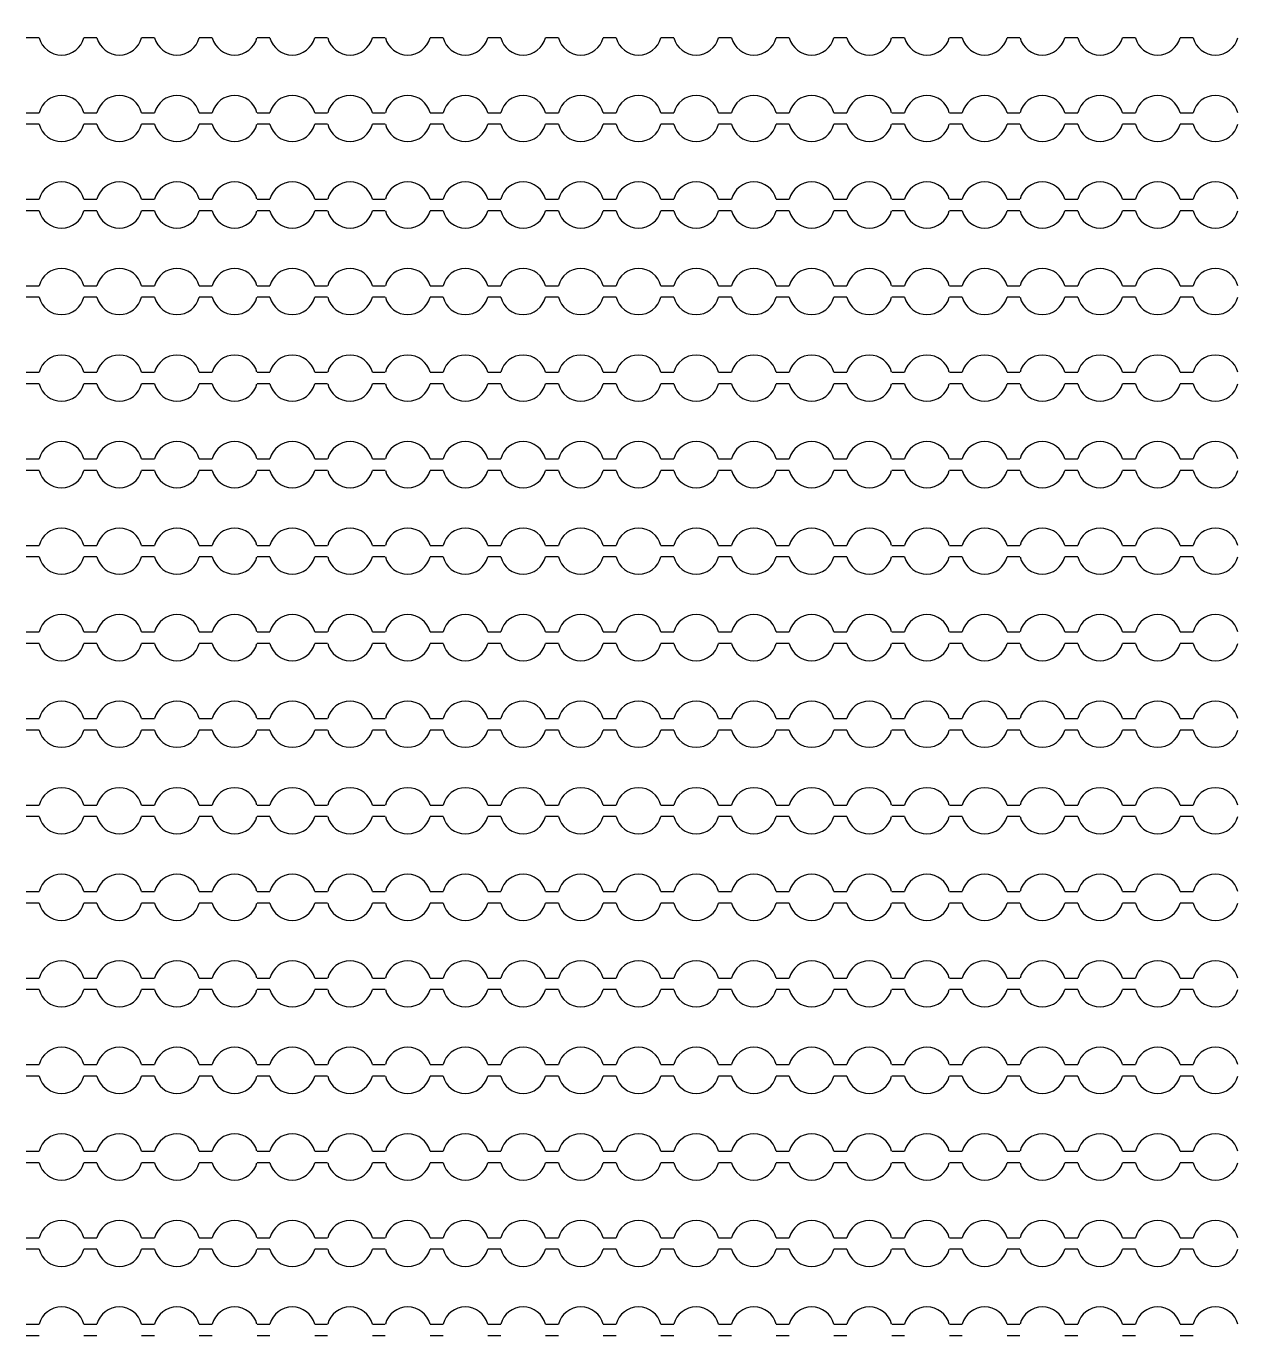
# Model space of a CAD drawing. Extents: x 4056 to 105656, y 4120 to 105720.
# Drawn here: x 32264 to 33314, y 27723 to 28858 of the extents above; entities that cross this region are included whole.
import ezdxf

# ---------------------------------------------------------------- set-up
doc = ezdxf.new("R2010")
doc.units = 13
doc.header["$MEASUREMENT"] = 0
doc.layers.add('Main Layer', color=7, linetype='Continuous', lineweight=0)

msp = doc.modelspace()

# ---------------------------------------------------------------- linework, layer by layer
for p, q in [((32275.1, 28848), (32263.9, 28848)), ((32325.1, 28848), (32313.9, 28848)), ((32375.1, 28848), (32363.9, 28848)), ((32425.1, 28848), (32413.9, 28848)), ((32475.1, 28848), (32463.9, 28848)), ((32525.1, 28848), (32513.9, 28848)), ((32575.1, 28848), (32563.9, 28848)), ((32625.1, 28848), (32613.9, 28848)), ((32675.1, 28848), (32663.9, 28848)), ((32725.1, 28848), (32713.9, 28848)), ((32775.1, 28848), (32763.9, 28848)), ((32825.1, 28848), (32813.9, 28848)), ((32875.1, 28848), (32863.9, 28848)), ((32925.1, 28848), (32913.9, 28848)), ((32975.1, 28848), (32963.9, 28848)), ((33025.1, 28848), (33013.9, 28848)), ((33075.1, 28848), (33063.9, 28848)), ((33125.1, 28848), (33113.9, 28848)), ((33175.1, 28848), (33163.9, 28848)), ((33225.1, 28848), (33213.9, 28848)), ((33275.1, 28848), (33263.9, 28848)), ((32263.9, 28783), (32275.1, 28783)), ((32275.1, 28773), (32263.9, 28773)), ((32313.9, 28783), (32325.1, 28783)), ((32325.1, 28773), (32313.9, 28773)), ((32363.9, 28783), (32375.1, 28783)), ((32375.1, 28773), (32363.9, 28773)), ((32413.9, 28783), (32425.1, 28783)), ((32425.1, 28773), (32413.9, 28773)), ((32463.9, 28783), (32475.1, 28783)), ((32475.1, 28773), (32463.9, 28773)), ((32513.9, 28783), (32525.1, 28783)), ((32525.1, 28773), (32513.9, 28773)), ((32563.9, 28783), (32575.1, 28783)), ((32575.1, 28773), (32563.9, 28773)), ((32613.9, 28783), (32625.1, 28783)), ((32625.1, 28773), (32613.9, 28773)), ((32663.9, 28783), (32675.1, 28783)), ((32675.1, 28773), (32663.9, 28773)), ((32713.9, 28783), (32725.1, 28783)), ((32725.1, 28773), (32713.9, 28773)), ((32763.9, 28783), (32775.1, 28783)), ((32775.1, 28773), (32763.9, 28773)), ((32813.9, 28783), (32825.1, 28783)), ((32825.1, 28773), (32813.9, 28773)), ((32863.9, 28783), (32875.1, 28783)), ((32875.1, 28773), (32863.9, 28773)), ((32913.9, 28783), (32925.1, 28783)), ((32925.1, 28773), (32913.9, 28773)), ((32963.9, 28783), (32975.1, 28783)), ((32975.1, 28773), (32963.9, 28773)), ((33013.9, 28783), (33025.1, 28783)), ((33025.1, 28773), (33013.9, 28773)), ((33063.9, 28783), (33075.1, 28783)), ((33075.1, 28773), (33063.9, 28773)), ((33113.9, 28783), (33125.1, 28783)), ((33125.1, 28773), (33113.9, 28773)), ((33163.9, 28783), (33175.1, 28783)), ((33175.1, 28773), (33163.9, 28773)), ((33213.9, 28783), (33225.1, 28783)), ((33225.1, 28773), (33213.9, 28773)), ((33263.9, 28783), (33275.1, 28783)), ((33275.1, 28773), (33263.9, 28773)), ((32263.9, 28708), (32275.1, 28708)), ((32313.9, 28708), (32325.1, 28708)), ((32363.9, 28708), (32375.1, 28708)), ((32413.9, 28708), (32425.1, 28708)), ((32463.9, 28708), (32475.1, 28708)), ((32513.9, 28708), (32525.1, 28708)), ((32563.9, 28708), (32575.1, 28708)), ((32613.9, 28708), (32625.1, 28708)), ((32663.9, 28708), (32675.1, 28708)), ((32713.9, 28708), (32725.1, 28708)), ((32763.9, 28708), (32775.1, 28708)), ((32813.9, 28708), (32825.1, 28708)), ((32863.9, 28708), (32875.1, 28708)), ((32913.9, 28708), (32925.1, 28708)), ((32963.9, 28708), (32975.1, 28708)), ((33013.9, 28708), (33025.1, 28708)), ((33063.9, 28708), (33075.1, 28708)), ((33113.9, 28708), (33125.1, 28708)), ((33163.9, 28708), (33175.1, 28708)), ((33213.9, 28708), (33225.1, 28708)), ((33263.9, 28708), (33275.1, 28708)), ((32275.1, 28698), (32263.9, 28698)), ((32325.1, 28698), (32313.9, 28698)), ((32375.1, 28698), (32363.9, 28698)), ((32425.1, 28698), (32413.9, 28698)), ((32475.1, 28698), (32463.9, 28698)), ((32525.1, 28698), (32513.9, 28698)), ((32575.1, 28698), (32563.9, 28698)), ((32625.1, 28698), (32613.9, 28698)), ((32675.1, 28698), (32663.9, 28698)), ((32725.1, 28698), (32713.9, 28698)), ((32775.1, 28698), (32763.9, 28698)), ((32825.1, 28698), (32813.9, 28698)), ((32875.1, 28698), (32863.9, 28698)), ((32925.1, 28698), (32913.9, 28698)), ((32975.1, 28698), (32963.9, 28698)), ((33025.1, 28698), (33013.9, 28698)), ((33075.1, 28698), (33063.9, 28698)), ((33125.1, 28698), (33113.9, 28698)), ((33175.1, 28698), (33163.9, 28698)), ((33225.1, 28698), (33213.9, 28698)), ((33275.1, 28698), (33263.9, 28698)), ((32263.9, 28633), (32275.1, 28633)), ((32313.9, 28633), (32325.1, 28633)), ((32363.9, 28633), (32375.1, 28633)), ((32413.9, 28633), (32425.1, 28633)), ((32463.9, 28633), (32475.1, 28633)), ((32513.9, 28633), (32525.1, 28633)), ((32563.9, 28633), (32575.1, 28633)), ((32613.9, 28633), (32625.1, 28633)), ((32663.9, 28633), (32675.1, 28633)), ((32713.9, 28633), (32725.1, 28633)), ((32763.9, 28633), (32775.1, 28633)), ((32813.9, 28633), (32825.1, 28633)), ((32863.9, 28633), (32875.1, 28633)), ((32913.9, 28633), (32925.1, 28633)), ((32963.9, 28633), (32975.1, 28633)), ((33013.9, 28633), (33025.1, 28633)), ((33063.9, 28633), (33075.1, 28633)), ((33113.9, 28633), (33125.1, 28633)), ((33163.9, 28633), (33175.1, 28633)), ((33213.9, 28633), (33225.1, 28633)), ((33263.9, 28633), (33275.1, 28633)), ((32275.1, 28623), (32263.9, 28623)), ((32325.1, 28623), (32313.9, 28623)), ((32375.1, 28623), (32363.9, 28623)), ((32425.1, 28623), (32413.9, 28623)), ((32475.1, 28623), (32463.9, 28623)), ((32525.1, 28623), (32513.9, 28623)), ((32575.1, 28623), (32563.9, 28623)), ((32625.1, 28623), (32613.9, 28623)), ((32675.1, 28623), (32663.9, 28623)), ((32725.1, 28623), (32713.9, 28623)), ((32775.1, 28623), (32763.9, 28623)), ((32825.1, 28623), (32813.9, 28623)), ((32875.1, 28623), (32863.9, 28623)), ((32925.1, 28623), (32913.9, 28623)), ((32975.1, 28623), (32963.9, 28623)), ((33025.1, 28623), (33013.9, 28623)), ((33075.1, 28623), (33063.9, 28623)), ((33125.1, 28623), (33113.9, 28623)), ((33175.1, 28623), (33163.9, 28623)), ((33225.1, 28623), (33213.9, 28623)), ((33275.1, 28623), (33263.9, 28623)), ((32263.9, 28558), (32275.1, 28558)), ((32313.9, 28558), (32325.1, 28558)), ((32363.9, 28558), (32375.1, 28558)), ((32413.9, 28558), (32425.1, 28558)), ((32463.9, 28558), (32475.1, 28558)), ((32513.9, 28558), (32525.1, 28558)), ((32563.9, 28558), (32575.1, 28558)), ((32613.9, 28558), (32625.1, 28558)), ((32663.9, 28558), (32675.1, 28558)), ((32713.9, 28558), (32725.1, 28558)), ((32763.9, 28558), (32775.1, 28558)), ((32813.9, 28558), (32825.1, 28558)), ((32863.9, 28558), (32875.1, 28558)), ((32913.9, 28558), (32925.1, 28558)), ((32963.9, 28558), (32975.1, 28558)), ((33013.9, 28558), (33025.1, 28558)), ((33063.9, 28558), (33075.1, 28558)), ((33113.9, 28558), (33125.1, 28558)), ((33163.9, 28558), (33175.1, 28558)), ((33213.9, 28558), (33225.1, 28558)), ((33263.9, 28558), (33275.1, 28558)), ((32275.1, 28548), (32263.9, 28548)), ((32325.1, 28548), (32313.9, 28548)), ((32375.1, 28548), (32363.9, 28548)), ((32425.1, 28548), (32413.9, 28548)), ((32475.1, 28548), (32463.9, 28548)), ((32525.1, 28548), (32513.9, 28548)), ((32575.1, 28548), (32563.9, 28548)), ((32625.1, 28548), (32613.9, 28548)), ((32675.1, 28548), (32663.9, 28548)), ((32725.1, 28548), (32713.9, 28548)), ((32775.1, 28548), (32763.9, 28548)), ((32825.1, 28548), (32813.9, 28548)), ((32875.1, 28548), (32863.9, 28548)), ((32925.1, 28548), (32913.9, 28548)), ((32975.1, 28548), (32963.9, 28548)), ((33025.1, 28548), (33013.9, 28548)), ((33075.1, 28548), (33063.9, 28548)), ((33125.1, 28548), (33113.9, 28548)), ((33175.1, 28548), (33163.9, 28548)), ((33225.1, 28548), (33213.9, 28548)), ((33275.1, 28548), (33263.9, 28548)), ((32263.9, 28483), (32275.1, 28483)), ((32313.9, 28483), (32325.1, 28483)), ((32363.9, 28483), (32375.1, 28483)), ((32413.9, 28483), (32425.1, 28483)), ((32463.9, 28483), (32475.1, 28483)), ((32513.9, 28483), (32525.1, 28483)), ((32563.9, 28483), (32575.1, 28483)), ((32613.9, 28483), (32625.1, 28483)), ((32663.9, 28483), (32675.1, 28483)), ((32713.9, 28483), (32725.1, 28483)), ((32763.9, 28483), (32775.1, 28483)), ((32813.9, 28483), (32825.1, 28483)), ((32863.9, 28483), (32875.1, 28483)), ((32913.9, 28483), (32925.1, 28483)), ((32963.9, 28483), (32975.1, 28483)), ((33013.9, 28483), (33025.1, 28483)), ((33063.9, 28483), (33075.1, 28483)), ((33113.9, 28483), (33125.1, 28483)), ((33163.9, 28483), (33175.1, 28483)), ((33213.9, 28483), (33225.1, 28483)), ((33263.9, 28483), (33275.1, 28483)), ((32275.1, 28473), (32263.9, 28473)), ((32325.1, 28473), (32313.9, 28473)), ((32375.1, 28473), (32363.9, 28473)), ((32425.1, 28473), (32413.9, 28473)), ((32475.1, 28473), (32463.9, 28473)), ((32525.1, 28473), (32513.9, 28473)), ((32575.1, 28473), (32563.9, 28473)), ((32625.1, 28473), (32613.9, 28473)), ((32675.1, 28473), (32663.9, 28473)), ((32725.1, 28473), (32713.9, 28473)), ((32775.1, 28473), (32763.9, 28473)), ((32825.1, 28473), (32813.9, 28473)), ((32875.1, 28473), (32863.9, 28473)), ((32925.1, 28473), (32913.9, 28473)), ((32975.1, 28473), (32963.9, 28473)), ((33025.1, 28473), (33013.9, 28473)), ((33075.1, 28473), (33063.9, 28473)), ((33125.1, 28473), (33113.9, 28473)), ((33175.1, 28473), (33163.9, 28473)), ((33225.1, 28473), (33213.9, 28473)), ((33275.1, 28473), (33263.9, 28473)), ((32263.9, 28408), (32275.1, 28408)), ((32275.1, 28398), (32263.9, 28398)), ((32313.9, 28408), (32325.1, 28408)), ((32325.1, 28398), (32313.9, 28398)), ((32363.9, 28408), (32375.1, 28408)), ((32375.1, 28398), (32363.9, 28398)), ((32413.9, 28408), (32425.1, 28408)), ((32425.1, 28398), (32413.9, 28398)), ((32463.9, 28408), (32475.1, 28408)), ((32475.1, 28398), (32463.9, 28398)), ((32513.9, 28408), (32525.1, 28408)), ((32525.1, 28398), (32513.9, 28398)), ((32563.9, 28408), (32575.1, 28408)), ((32575.1, 28398), (32563.9, 28398)), ((32613.9, 28408), (32625.1, 28408)), ((32625.1, 28398), (32613.9, 28398)), ((32663.9, 28408), (32675.1, 28408)), ((32675.1, 28398), (32663.9, 28398)), ((32713.9, 28408), (32725.1, 28408)), ((32725.1, 28398), (32713.9, 28398)), ((32763.9, 28408), (32775.1, 28408)), ((32775.1, 28398), (32763.9, 28398)), ((32813.9, 28408), (32825.1, 28408)), ((32825.1, 28398), (32813.9, 28398)), ((32863.9, 28408), (32875.1, 28408)), ((32875.1, 28398), (32863.9, 28398)), ((32913.9, 28408), (32925.1, 28408)), ((32925.1, 28398), (32913.9, 28398)), ((32963.9, 28408), (32975.1, 28408)), ((32975.1, 28398), (32963.9, 28398)), ((33013.9, 28408), (33025.1, 28408)), ((33025.1, 28398), (33013.9, 28398)), ((33063.9, 28408), (33075.1, 28408)), ((33075.1, 28398), (33063.9, 28398)), ((33113.9, 28408), (33125.1, 28408)), ((33125.1, 28398), (33113.9, 28398)), ((33163.9, 28408), (33175.1, 28408)), ((33175.1, 28398), (33163.9, 28398)), ((33213.9, 28408), (33225.1, 28408)), ((33225.1, 28398), (33213.9, 28398)), ((33263.9, 28408), (33275.1, 28408)), ((33275.1, 28398), (33263.9, 28398)), ((32263.9, 28333), (32275.1, 28333)), ((32313.9, 28333), (32325.1, 28333)), ((32363.9, 28333), (32375.1, 28333)), ((32413.9, 28333), (32425.1, 28333)), ((32463.9, 28333), (32475.1, 28333)), ((32513.9, 28333), (32525.1, 28333)), ((32563.9, 28333), (32575.1, 28333)), ((32613.9, 28333), (32625.1, 28333)), ((32663.9, 28333), (32675.1, 28333)), ((32713.9, 28333), (32725.1, 28333)), ((32763.9, 28333), (32775.1, 28333)), ((32813.9, 28333), (32825.1, 28333)), ((32863.9, 28333), (32875.1, 28333)), ((32913.9, 28333), (32925.1, 28333)), ((32963.9, 28333), (32975.1, 28333)), ((33013.9, 28333), (33025.1, 28333)), ((33063.9, 28333), (33075.1, 28333)), ((33113.9, 28333), (33125.1, 28333)), ((33163.9, 28333), (33175.1, 28333)), ((33213.9, 28333), (33225.1, 28333)), ((33263.9, 28333), (33275.1, 28333)), ((32275.1, 28323), (32263.9, 28323)), ((32325.1, 28323), (32313.9, 28323)), ((32375.1, 28323), (32363.9, 28323)), ((32425.1, 28323), (32413.9, 28323)), ((32475.1, 28323), (32463.9, 28323)), ((32525.1, 28323), (32513.9, 28323)), ((32575.1, 28323), (32563.9, 28323)), ((32625.1, 28323), (32613.9, 28323)), ((32675.1, 28323), (32663.9, 28323)), ((32725.1, 28323), (32713.9, 28323)), ((32775.1, 28323), (32763.9, 28323)), ((32825.1, 28323), (32813.9, 28323)), ((32875.1, 28323), (32863.9, 28323)), ((32925.1, 28323), (32913.9, 28323)), ((32975.1, 28323), (32963.9, 28323)), ((33025.1, 28323), (33013.9, 28323)), ((33075.1, 28323), (33063.9, 28323)), ((33125.1, 28323), (33113.9, 28323)), ((33175.1, 28323), (33163.9, 28323)), ((33225.1, 28323), (33213.9, 28323)), ((33275.1, 28323), (33263.9, 28323)), ((32263.9, 28258), (32275.1, 28258)), ((32313.9, 28258), (32325.1, 28258)), ((32363.9, 28258), (32375.1, 28258)), ((32413.9, 28258), (32425.1, 28258)), ((32463.9, 28258), (32475.1, 28258)), ((32513.9, 28258), (32525.1, 28258)), ((32563.9, 28258), (32575.1, 28258)), ((32613.9, 28258), (32625.1, 28258)), ((32663.9, 28258), (32675.1, 28258)), ((32713.9, 28258), (32725.1, 28258)), ((32763.9, 28258), (32775.1, 28258)), ((32813.9, 28258), (32825.1, 28258)), ((32863.9, 28258), (32875.1, 28258)), ((32913.9, 28258), (32925.1, 28258)), ((32963.9, 28258), (32975.1, 28258)), ((33013.9, 28258), (33025.1, 28258)), ((33063.9, 28258), (33075.1, 28258)), ((33113.9, 28258), (33125.1, 28258)), ((33163.9, 28258), (33175.1, 28258)), ((33213.9, 28258), (33225.1, 28258)), ((33263.9, 28258), (33275.1, 28258)), ((32275.1, 28248), (32263.9, 28248)), ((32325.1, 28248), (32313.9, 28248)), ((32375.1, 28248), (32363.9, 28248)), ((32425.1, 28248), (32413.9, 28248)), ((32475.1, 28248), (32463.9, 28248)), ((32525.1, 28248), (32513.9, 28248)), ((32575.1, 28248), (32563.9, 28248)), ((32625.1, 28248), (32613.9, 28248)), ((32675.1, 28248), (32663.9, 28248)), ((32725.1, 28248), (32713.9, 28248)), ((32775.1, 28248), (32763.9, 28248)), ((32825.1, 28248), (32813.9, 28248)), ((32875.1, 28248), (32863.9, 28248)), ((32925.1, 28248), (32913.9, 28248)), ((32975.1, 28248), (32963.9, 28248)), ((33025.1, 28248), (33013.9, 28248)), ((33075.1, 28248), (33063.9, 28248)), ((33125.1, 28248), (33113.9, 28248)), ((33175.1, 28248), (33163.9, 28248)), ((33225.1, 28248), (33213.9, 28248)), ((33275.1, 28248), (33263.9, 28248)), ((32263.9, 28183), (32275.1, 28183)), ((32313.9, 28183), (32325.1, 28183)), ((32363.9, 28183), (32375.1, 28183)), ((32413.9, 28183), (32425.1, 28183)), ((32463.9, 28183), (32475.1, 28183)), ((32513.9, 28183), (32525.1, 28183)), ((32563.9, 28183), (32575.1, 28183)), ((32613.9, 28183), (32625.1, 28183)), ((32663.9, 28183), (32675.1, 28183)), ((32713.9, 28183), (32725.1, 28183)), ((32763.9, 28183), (32775.1, 28183)), ((32813.9, 28183), (32825.1, 28183)), ((32863.9, 28183), (32875.1, 28183)), ((32913.9, 28183), (32925.1, 28183)), ((32963.9, 28183), (32975.1, 28183)), ((33013.9, 28183), (33025.1, 28183)), ((33063.9, 28183), (33075.1, 28183)), ((33113.9, 28183), (33125.1, 28183)), ((33163.9, 28183), (33175.1, 28183)), ((33213.9, 28183), (33225.1, 28183)), ((33263.9, 28183), (33275.1, 28183)), ((32275.1, 28173), (32263.9, 28173)), ((32325.1, 28173), (32313.9, 28173)), ((32375.1, 28173), (32363.9, 28173)), ((32425.1, 28173), (32413.9, 28173)), ((32475.1, 28173), (32463.9, 28173)), ((32525.1, 28173), (32513.9, 28173)), ((32575.1, 28173), (32563.9, 28173)), ((32625.1, 28173), (32613.9, 28173)), ((32675.1, 28173), (32663.9, 28173)), ((32725.1, 28173), (32713.9, 28173)), ((32775.1, 28173), (32763.9, 28173)), ((32825.1, 28173), (32813.9, 28173)), ((32875.1, 28173), (32863.9, 28173)), ((32925.1, 28173), (32913.9, 28173)), ((32975.1, 28173), (32963.9, 28173)), ((33025.1, 28173), (33013.9, 28173)), ((33075.1, 28173), (33063.9, 28173)), ((33125.1, 28173), (33113.9, 28173)), ((33175.1, 28173), (33163.9, 28173)), ((33225.1, 28173), (33213.9, 28173)), ((33275.1, 28173), (33263.9, 28173)), ((32263.9, 28108), (32275.1, 28108)), ((32313.9, 28108), (32325.1, 28108)), ((32363.9, 28108), (32375.1, 28108)), ((32413.9, 28108), (32425.1, 28108)), ((32463.9, 28108), (32475.1, 28108)), ((32513.9, 28108), (32525.1, 28108)), ((32563.9, 28108), (32575.1, 28108)), ((32613.9, 28108), (32625.1, 28108)), ((32663.9, 28108), (32675.1, 28108)), ((32713.9, 28108), (32725.1, 28108)), ((32763.9, 28108), (32775.1, 28108)), ((32813.9, 28108), (32825.1, 28108)), ((32863.9, 28108), (32875.1, 28108)), ((32913.9, 28108), (32925.1, 28108)), ((32963.9, 28108), (32975.1, 28108)), ((33013.9, 28108), (33025.1, 28108)), ((33063.9, 28108), (33075.1, 28108)), ((33113.9, 28108), (33125.1, 28108)), ((33163.9, 28108), (33175.1, 28108)), ((33213.9, 28108), (33225.1, 28108)), ((33263.9, 28108), (33275.1, 28108)), ((32275.1, 28098), (32263.9, 28098)), ((32325.1, 28098), (32313.9, 28098)), ((32375.1, 28098), (32363.9, 28098)), ((32425.1, 28098), (32413.9, 28098)), ((32475.1, 28098), (32463.9, 28098)), ((32525.1, 28098), (32513.9, 28098)), ((32575.1, 28098), (32563.9, 28098)), ((32625.1, 28098), (32613.9, 28098)), ((32675.1, 28098), (32663.9, 28098)), ((32725.1, 28098), (32713.9, 28098)), ((32775.1, 28098), (32763.9, 28098)), ((32825.1, 28098), (32813.9, 28098)), ((32875.1, 28098), (32863.9, 28098)), ((32925.1, 28098), (32913.9, 28098)), ((32975.1, 28098), (32963.9, 28098)), ((33025.1, 28098), (33013.9, 28098)), ((33075.1, 28098), (33063.9, 28098)), ((33125.1, 28098), (33113.9, 28098)), ((33175.1, 28098), (33163.9, 28098)), ((33225.1, 28098), (33213.9, 28098)), ((33275.1, 28098), (33263.9, 28098)), ((32263.9, 28033), (32275.1, 28033)), ((32313.9, 28033), (32325.1, 28033)), ((32363.9, 28033), (32375.1, 28033)), ((32413.9, 28033), (32425.1, 28033)), ((32463.9, 28033), (32475.1, 28033)), ((32513.9, 28033), (32525.1, 28033)), ((32563.9, 28033), (32575.1, 28033)), ((32613.9, 28033), (32625.1, 28033)), ((32663.9, 28033), (32675.1, 28033)), ((32713.9, 28033), (32725.1, 28033)), ((32763.9, 28033), (32775.1, 28033)), ((32813.9, 28033), (32825.1, 28033)), ((32863.9, 28033), (32875.1, 28033)), ((32913.9, 28033), (32925.1, 28033)), ((32963.9, 28033), (32975.1, 28033)), ((33013.9, 28033), (33025.1, 28033)), ((33063.9, 28033), (33075.1, 28033)), ((33113.9, 28033), (33125.1, 28033)), ((33163.9, 28033), (33175.1, 28033)), ((33213.9, 28033), (33225.1, 28033)), ((33263.9, 28033), (33275.1, 28033)), ((32275.1, 28023), (32263.9, 28023)), ((32325.1, 28023), (32313.9, 28023)), ((32375.1, 28023), (32363.9, 28023)), ((32425.1, 28023), (32413.9, 28023)), ((32475.1, 28023), (32463.9, 28023)), ((32525.1, 28023), (32513.9, 28023)), ((32575.1, 28023), (32563.9, 28023)), ((32625.1, 28023), (32613.9, 28023)), ((32675.1, 28023), (32663.9, 28023)), ((32725.1, 28023), (32713.9, 28023)), ((32775.1, 28023), (32763.9, 28023)), ((32825.1, 28023), (32813.9, 28023)), ((32875.1, 28023), (32863.9, 28023)), ((32925.1, 28023), (32913.9, 28023)), ((32975.1, 28023), (32963.9, 28023)), ((33025.1, 28023), (33013.9, 28023)), ((33075.1, 28023), (33063.9, 28023)), ((33125.1, 28023), (33113.9, 28023)), ((33175.1, 28023), (33163.9, 28023)), ((33225.1, 28023), (33213.9, 28023)), ((33275.1, 28023), (33263.9, 28023)), ((32263.9, 27958), (32275.1, 27958)), ((32313.9, 27958), (32325.1, 27958)), ((32363.9, 27958), (32375.1, 27958)), ((32413.9, 27958), (32425.1, 27958)), ((32463.9, 27958), (32475.1, 27958)), ((32513.9, 27958), (32525.1, 27958)), ((32563.9, 27958), (32575.1, 27958)), ((32613.9, 27958), (32625.1, 27958)), ((32663.9, 27958), (32675.1, 27958)), ((32713.9, 27958), (32725.1, 27958)), ((32763.9, 27958), (32775.1, 27958)), ((32813.9, 27958), (32825.1, 27958)), ((32863.9, 27958), (32875.1, 27958)), ((32913.9, 27958), (32925.1, 27958)), ((32963.9, 27958), (32975.1, 27958)), ((33013.9, 27958), (33025.1, 27958)), ((33063.9, 27958), (33075.1, 27958)), ((33113.9, 27958), (33125.1, 27958)), ((33163.9, 27958), (33175.1, 27958)), ((33213.9, 27958), (33225.1, 27958)), ((33263.9, 27958), (33275.1, 27958)), ((32275.1, 27948), (32263.9, 27948)), ((32325.1, 27948), (32313.9, 27948)), ((32375.1, 27948), (32363.9, 27948)), ((32425.1, 27948), (32413.9, 27948)), ((32475.1, 27948), (32463.9, 27948)), ((32525.1, 27948), (32513.9, 27948)), ((32575.1, 27948), (32563.9, 27948)), ((32625.1, 27948), (32613.9, 27948)), ((32675.1, 27948), (32663.9, 27948)), ((32725.1, 27948), (32713.9, 27948)), ((32775.1, 27948), (32763.9, 27948)), ((32825.1, 27948), (32813.9, 27948)), ((32875.1, 27948), (32863.9, 27948)), ((32925.1, 27948), (32913.9, 27948)), ((32975.1, 27948), (32963.9, 27948)), ((33025.1, 27948), (33013.9, 27948)), ((33075.1, 27948), (33063.9, 27948)), ((33125.1, 27948), (33113.9, 27948)), ((33175.1, 27948), (33163.9, 27948)), ((33225.1, 27948), (33213.9, 27948)), ((33275.1, 27948), (33263.9, 27948)), ((32263.9, 27883), (32275.1, 27883)), ((32313.9, 27883), (32325.1, 27883)), ((32363.9, 27883), (32375.1, 27883)), ((32413.9, 27883), (32425.1, 27883)), ((32463.9, 27883), (32475.1, 27883)), ((32513.9, 27883), (32525.1, 27883)), ((32563.9, 27883), (32575.1, 27883)), ((32613.9, 27883), (32625.1, 27883)), ((32663.9, 27883), (32675.1, 27883)), ((32713.9, 27883), (32725.1, 27883)), ((32763.9, 27883), (32775.1, 27883)), ((32813.9, 27883), (32825.1, 27883)), ((32863.9, 27883), (32875.1, 27883)), ((32913.9, 27883), (32925.1, 27883)), ((32963.9, 27883), (32975.1, 27883)), ((33013.9, 27883), (33025.1, 27883)), ((33063.9, 27883), (33075.1, 27883)), ((33113.9, 27883), (33125.1, 27883)), ((33163.9, 27883), (33175.1, 27883)), ((33213.9, 27883), (33225.1, 27883)), ((33263.9, 27883), (33275.1, 27883)), ((32275.1, 27873), (32263.9, 27873)), ((32325.1, 27873), (32313.9, 27873)), ((32375.1, 27873), (32363.9, 27873)), ((32425.1, 27873), (32413.9, 27873)), ((32475.1, 27873), (32463.9, 27873)), ((32525.1, 27873), (32513.9, 27873)), ((32575.1, 27873), (32563.9, 27873)), ((32625.1, 27873), (32613.9, 27873)), ((32675.1, 27873), (32663.9, 27873)), ((32725.1, 27873), (32713.9, 27873)), ((32775.1, 27873), (32763.9, 27873)), ((32825.1, 27873), (32813.9, 27873)), ((32875.1, 27873), (32863.9, 27873)), ((32925.1, 27873), (32913.9, 27873)), ((32975.1, 27873), (32963.9, 27873)), ((33025.1, 27873), (33013.9, 27873)), ((33075.1, 27873), (33063.9, 27873)), ((33125.1, 27873), (33113.9, 27873)), ((33175.1, 27873), (33163.9, 27873)), ((33225.1, 27873), (33213.9, 27873)), ((33275.1, 27873), (33263.9, 27873)), ((32263.9, 27808), (32275.1, 27808)), ((32313.9, 27808), (32325.1, 27808)), ((32363.9, 27808), (32375.1, 27808)), ((32413.9, 27808), (32425.1, 27808)), ((32463.9, 27808), (32475.1, 27808)), ((32513.9, 27808), (32525.1, 27808)), ((32563.9, 27808), (32575.1, 27808)), ((32613.9, 27808), (32625.1, 27808)), ((32663.9, 27808), (32675.1, 27808)), ((32713.9, 27808), (32725.1, 27808)), ((32763.9, 27808), (32775.1, 27808)), ((32813.9, 27808), (32825.1, 27808)), ((32863.9, 27808), (32875.1, 27808)), ((32913.9, 27808), (32925.1, 27808)), ((32963.9, 27808), (32975.1, 27808)), ((33013.9, 27808), (33025.1, 27808)), ((33063.9, 27808), (33075.1, 27808)), ((33113.9, 27808), (33125.1, 27808)), ((33163.9, 27808), (33175.1, 27808)), ((33213.9, 27808), (33225.1, 27808)), ((33263.9, 27808), (33275.1, 27808)), ((32275.1, 27798), (32263.9, 27798)), ((32325.1, 27798), (32313.9, 27798)), ((32375.1, 27798), (32363.9, 27798)), ((32425.1, 27798), (32413.9, 27798)), ((32475.1, 27798), (32463.9, 27798)), ((32525.1, 27798), (32513.9, 27798)), ((32575.1, 27798), (32563.9, 27798)), ((32625.1, 27798), (32613.9, 27798)), ((32675.1, 27798), (32663.9, 27798)), ((32725.1, 27798), (32713.9, 27798)), ((32775.1, 27798), (32763.9, 27798)), ((32825.1, 27798), (32813.9, 27798)), ((32875.1, 27798), (32863.9, 27798)), ((32925.1, 27798), (32913.9, 27798)), ((32975.1, 27798), (32963.9, 27798)), ((33025.1, 27798), (33013.9, 27798)), ((33075.1, 27798), (33063.9, 27798)), ((33125.1, 27798), (33113.9, 27798)), ((33175.1, 27798), (33163.9, 27798)), ((33225.1, 27798), (33213.9, 27798)), ((33275.1, 27798), (33263.9, 27798)), ((32263.9, 27733), (32275.1, 27733)), ((32313.9, 27733), (32325.1, 27733)), ((32363.9, 27733), (32375.1, 27733)), ((32413.9, 27733), (32425.1, 27733)), ((32463.9, 27733), (32475.1, 27733)), ((32513.9, 27733), (32525.1, 27733)), ((32563.9, 27733), (32575.1, 27733)), ((32613.9, 27733), (32625.1, 27733)), ((32663.9, 27733), (32675.1, 27733)), ((32713.9, 27733), (32725.1, 27733)), ((32763.9, 27733), (32775.1, 27733)), ((32813.9, 27733), (32825.1, 27733)), ((32863.9, 27733), (32875.1, 27733)), ((32913.9, 27733), (32925.1, 27733)), ((32963.9, 27733), (32975.1, 27733)), ((33013.9, 27733), (33025.1, 27733)), ((33063.9, 27733), (33075.1, 27733)), ((33113.9, 27733), (33125.1, 27733)), ((33163.9, 27733), (33175.1, 27733)), ((33213.9, 27733), (33225.1, 27733)), ((33263.9, 27733), (33275.1, 27733)), ((32275.1, 27723), (32263.9, 27723)), ((32325.1, 27723), (32313.9, 27723)), ((32375.1, 27723), (32363.9, 27723)), ((32425.1, 27723), (32413.9, 27723)), ((32475.1, 27723), (32463.9, 27723)), ((32525.1, 27723), (32513.9, 27723)), ((32575.1, 27723), (32563.9, 27723)), ((32625.1, 27723), (32613.9, 27723)), ((32675.1, 27723), (32663.9, 27723)), ((32725.1, 27723), (32713.9, 27723)), ((32775.1, 27723), (32763.9, 27723)), ((32825.1, 27723), (32813.9, 27723)), ((32875.1, 27723), (32863.9, 27723)), ((32925.1, 27723), (32913.9, 27723)), ((32975.1, 27723), (32963.9, 27723)), ((33025.1, 27723), (33013.9, 27723)), ((33075.1, 27723), (33063.9, 27723)), ((33125.1, 27723), (33113.9, 27723)), ((33175.1, 27723), (33163.9, 27723)), ((33225.1, 27723), (33213.9, 27723)), ((33275.1, 27723), (33263.9, 27723))]:
    msp.add_line(p, q)
for centre, start, end in [((32294.5, 28853), 194.4775, 345.5225), ((32344.5, 28853), 194.4775, 345.5225), ((32394.5, 28853), 194.4775, 345.5225), ((32444.5, 28853), 194.4775, 345.5225), ((32494.5, 28853), 194.4775, 345.5225), ((32544.5, 28853), 194.4775, 345.5225), ((32594.5, 28853), 194.4775, 345.5225), ((32644.5, 28853), 194.4775, 345.5225), ((32694.5, 28853), 194.4775, 345.5225), ((32744.5, 28853), 194.4775, 345.5225), ((32794.5, 28853), 194.4775, 345.5225), ((32844.5, 28853), 194.4775, 345.5225), ((32894.5, 28853), 194.4775, 345.5225), ((32944.5, 28853), 194.4775, 345.5225), ((32994.5, 28853), 194.4775, 345.5225), ((33044.5, 28853), 194.4775, 345.5225), ((33094.5, 28853), 194.4775, 345.5225), ((33144.5, 28853), 194.4775, 345.5225), ((33194.5, 28853), 194.4775, 345.5225), ((33244.5, 28853), 194.4775, 345.5225), ((33294.5, 28853), 194.4775, 345.5225), ((32294.5, 28778), 14.4775, 165.5225), ((32344.5, 28778), 14.4775, 165.5225), ((32394.5, 28778), 14.4775, 165.5225), ((32444.5, 28778), 14.4775, 165.5225), ((32494.5, 28778), 14.4775, 165.5225), ((32544.5, 28778), 14.4775, 165.5225), ((32594.5, 28778), 14.4775, 165.5225), ((32644.5, 28778), 14.4775, 165.5225), ((32694.5, 28778), 14.4775, 165.5225), ((32744.5, 28778), 14.4775, 165.5225), ((32794.5, 28778), 14.4775, 165.5225), ((32844.5, 28778), 14.4775, 165.5225), ((32894.5, 28778), 14.4775, 165.5225), ((32944.5, 28778), 14.4775, 165.5225), ((32994.5, 28778), 14.4775, 165.5225), ((33044.5, 28778), 14.4775, 165.5225), ((33094.5, 28778), 14.4775, 165.5225), ((33144.5, 28778), 14.4775, 165.5225), ((33194.5, 28778), 14.4775, 165.5225), ((33244.5, 28778), 14.4775, 165.5225), ((33294.5, 28778), 14.4775, 165.5225), ((32294.5, 28778), 194.4775, 345.5225), ((32344.5, 28778), 194.4775, 345.5225), ((32394.5, 28778), 194.4775, 345.5225), ((32444.5, 28778), 194.4775, 345.5225), ((32494.5, 28778), 194.4775, 345.5225), ((32544.5, 28778), 194.4775, 345.5225), ((32594.5, 28778), 194.4775, 345.5225), ((32644.5, 28778), 194.4775, 345.5225), ((32694.5, 28778), 194.4775, 345.5225), ((32744.5, 28778), 194.4775, 345.5225), ((32794.5, 28778), 194.4775, 345.5225), ((32844.5, 28778), 194.4775, 345.5225), ((32894.5, 28778), 194.4775, 345.5225), ((32944.5, 28778), 194.4775, 345.5225), ((32994.5, 28778), 194.4775, 345.5225), ((33044.5, 28778), 194.4775, 345.5225), ((33094.5, 28778), 194.4775, 345.5225), ((33144.5, 28778), 194.4775, 345.5225), ((33194.5, 28778), 194.4775, 345.5225), ((33244.5, 28778), 194.4775, 345.5225), ((33294.5, 28778), 194.4775, 345.5225), ((32294.5, 28703), 14.4775, 165.5225), ((32344.5, 28703), 14.4775, 165.5225), ((32394.5, 28703), 14.4775, 165.5225), ((32444.5, 28703), 14.4775, 165.5225), ((32494.5, 28703), 14.4775, 165.5225), ((32544.5, 28703), 14.4775, 165.5225), ((32594.5, 28703), 14.4775, 165.5225), ((32644.5, 28703), 14.4775, 165.5225), ((32694.5, 28703), 14.4775, 165.5225), ((32744.5, 28703), 14.4775, 165.5225), ((32794.5, 28703), 14.4775, 165.5225), ((32844.5, 28703), 14.4775, 165.5225), ((32894.5, 28703), 14.4775, 165.5225), ((32944.5, 28703), 14.4775, 165.5225), ((32994.5, 28703), 14.4775, 165.5225), ((33044.5, 28703), 14.4775, 165.5225), ((33094.5, 28703), 14.4775, 165.5225), ((33144.5, 28703), 14.4775, 165.5225), ((33194.5, 28703), 14.4775, 165.5225), ((33244.5, 28703), 14.4775, 165.5225), ((33294.5, 28703), 14.4775, 165.5225), ((32294.5, 28703), 194.4775, 345.5225), ((32344.5, 28703), 194.4775, 345.5225), ((32394.5, 28703), 194.4775, 345.5225), ((32444.5, 28703), 194.4775, 345.5225), ((32494.5, 28703), 194.4775, 345.5225), ((32544.5, 28703), 194.4775, 345.5225), ((32594.5, 28703), 194.4775, 345.5225), ((32644.5, 28703), 194.4775, 345.5225), ((32694.5, 28703), 194.4775, 345.5225), ((32744.5, 28703), 194.4775, 345.5225), ((32794.5, 28703), 194.4775, 345.5225), ((32844.5, 28703), 194.4775, 345.5225), ((32894.5, 28703), 194.4775, 345.5225), ((32944.5, 28703), 194.4775, 345.5225), ((32994.5, 28703), 194.4775, 345.5225), ((33044.5, 28703), 194.4775, 345.5225), ((33094.5, 28703), 194.4775, 345.5225), ((33144.5, 28703), 194.4775, 345.5225), ((33194.5, 28703), 194.4775, 345.5225), ((33244.5, 28703), 194.4775, 345.5225), ((33294.5, 28703), 194.4775, 345.5225), ((32294.5, 28628), 14.4775, 165.5225), ((32344.5, 28628), 14.4775, 165.5225), ((32394.5, 28628), 14.4775, 165.5225), ((32444.5, 28628), 14.4775, 165.5225), ((32494.5, 28628), 14.4775, 165.5225), ((32544.5, 28628), 14.4775, 165.5225), ((32594.5, 28628), 14.4775, 165.5225), ((32644.5, 28628), 14.4775, 165.5225), ((32694.5, 28628), 14.4775, 165.5225), ((32744.5, 28628), 14.4775, 165.5225), ((32794.5, 28628), 14.4775, 165.5225), ((32844.5, 28628), 14.4775, 165.5225), ((32894.5, 28628), 14.4775, 165.5225), ((32944.5, 28628), 14.4775, 165.5225), ((32994.5, 28628), 14.4775, 165.5225), ((33044.5, 28628), 14.4775, 165.5225), ((33094.5, 28628), 14.4775, 165.5225), ((33144.5, 28628), 14.4775, 165.5225), ((33194.5, 28628), 14.4775, 165.5225), ((33244.5, 28628), 14.4775, 165.5225), ((33294.5, 28628), 14.4775, 165.5225), ((32294.5, 28628), 194.4775, 345.5225), ((32344.5, 28628), 194.4775, 345.5225), ((32394.5, 28628), 194.4775, 345.5225), ((32444.5, 28628), 194.4775, 345.5225), ((32494.5, 28628), 194.4775, 345.5225), ((32544.5, 28628), 194.4775, 345.5225), ((32594.5, 28628), 194.4775, 345.5225), ((32644.5, 28628), 194.4775, 345.5225), ((32694.5, 28628), 194.4775, 345.5225), ((32744.5, 28628), 194.4775, 345.5225), ((32794.5, 28628), 194.4775, 345.5225), ((32844.5, 28628), 194.4775, 345.5225), ((32894.5, 28628), 194.4775, 345.5225), ((32944.5, 28628), 194.4775, 345.5225), ((32994.5, 28628), 194.4775, 345.5225), ((33044.5, 28628), 194.4775, 345.5225), ((33094.5, 28628), 194.4775, 345.5225), ((33144.5, 28628), 194.4775, 345.5225), ((33194.5, 28628), 194.4775, 345.5225), ((33244.5, 28628), 194.4775, 345.5225), ((33294.5, 28628), 194.4775, 345.5225), ((32294.5, 28553), 14.4775, 165.5225), ((32344.5, 28553), 14.4775, 165.5225), ((32394.5, 28553), 14.4775, 165.5225), ((32444.5, 28553), 14.4775, 165.5225), ((32494.5, 28553), 14.4775, 165.5225), ((32544.5, 28553), 14.4775, 165.5225), ((32594.5, 28553), 14.4775, 165.5225), ((32644.5, 28553), 14.4775, 165.5225), ((32694.5, 28553), 14.4775, 165.5225), ((32744.5, 28553), 14.4775, 165.5225), ((32794.5, 28553), 14.4775, 165.5225), ((32844.5, 28553), 14.4775, 165.5225), ((32894.5, 28553), 14.4775, 165.5225), ((32944.5, 28553), 14.4775, 165.5225), ((32994.5, 28553), 14.4775, 165.5225), ((33044.5, 28553), 14.4775, 165.5225), ((33094.5, 28553), 14.4775, 165.5225), ((33144.5, 28553), 14.4775, 165.5225), ((33194.5, 28553), 14.4775, 165.5225), ((33244.5, 28553), 14.4775, 165.5225), ((33294.5, 28553), 14.4775, 165.5225), ((32294.5, 28553), 194.4775, 345.5225), ((32344.5, 28553), 194.4775, 345.5225), ((32394.5, 28553), 194.4775, 345.5225), ((32444.5, 28553), 194.4775, 345.5225), ((32494.5, 28553), 194.4775, 345.5225), ((32544.5, 28553), 194.4775, 345.5225), ((32594.5, 28553), 194.4775, 345.5225), ((32644.5, 28553), 194.4775, 345.5225), ((32694.5, 28553), 194.4775, 345.5225), ((32744.5, 28553), 194.4775, 345.5225), ((32794.5, 28553), 194.4775, 345.5225), ((32844.5, 28553), 194.4775, 345.5225), ((32894.5, 28553), 194.4775, 345.5225), ((32944.5, 28553), 194.4775, 345.5225), ((32994.5, 28553), 194.4775, 345.5225), ((33044.5, 28553), 194.4775, 345.5225), ((33094.5, 28553), 194.4775, 345.5225), ((33144.5, 28553), 194.4775, 345.5225), ((33194.5, 28553), 194.4775, 345.5225), ((33244.5, 28553), 194.4775, 345.5225), ((33294.5, 28553), 194.4775, 345.5225), ((32294.5, 28478), 14.4775, 165.5225), ((32344.5, 28478), 14.4775, 165.5225), ((32394.5, 28478), 14.4775, 165.5225), ((32444.5, 28478), 14.4775, 165.5225), ((32494.5, 28478), 14.4775, 165.5225), ((32544.5, 28478), 14.4775, 165.5225), ((32594.5, 28478), 14.4775, 165.5225), ((32644.5, 28478), 14.4775, 165.5225), ((32694.5, 28478), 14.4775, 165.5225), ((32744.5, 28478), 14.4775, 165.5225), ((32794.5, 28478), 14.4775, 165.5225), ((32844.5, 28478), 14.4775, 165.5225), ((32894.5, 28478), 14.4775, 165.5225), ((32944.5, 28478), 14.4775, 165.5225), ((32994.5, 28478), 14.4775, 165.5225), ((33044.5, 28478), 14.4775, 165.5225), ((33094.5, 28478), 14.4775, 165.5225), ((33144.5, 28478), 14.4775, 165.5225), ((33194.5, 28478), 14.4775, 165.5225), ((33244.5, 28478), 14.4775, 165.5225), ((33294.5, 28478), 14.4775, 165.5225), ((32294.5, 28478), 194.4775, 345.5225), ((32344.5, 28478), 194.4775, 345.5225), ((32394.5, 28478), 194.4775, 345.5225), ((32444.5, 28478), 194.4775, 345.5225), ((32494.5, 28478), 194.4775, 345.5225), ((32544.5, 28478), 194.4775, 345.5225), ((32594.5, 28478), 194.4775, 345.5225), ((32644.5, 28478), 194.4775, 345.5225), ((32694.5, 28478), 194.4775, 345.5225), ((32744.5, 28478), 194.4775, 345.5225), ((32794.5, 28478), 194.4775, 345.5225), ((32844.5, 28478), 194.4775, 345.5225), ((32894.5, 28478), 194.4775, 345.5225), ((32944.5, 28478), 194.4775, 345.5225), ((32994.5, 28478), 194.4775, 345.5225), ((33044.5, 28478), 194.4775, 345.5225), ((33094.5, 28478), 194.4775, 345.5225), ((33144.5, 28478), 194.4775, 345.5225), ((33194.5, 28478), 194.4775, 345.5225), ((33244.5, 28478), 194.4775, 345.5225), ((33294.5, 28478), 194.4775, 345.5225), ((32294.5, 28403), 14.4775, 165.5225), ((32344.5, 28403), 14.4775, 165.5225), ((32394.5, 28403), 14.4775, 165.5225), ((32444.5, 28403), 14.4775, 165.5225), ((32494.5, 28403), 14.4775, 165.5225), ((32544.5, 28403), 14.4775, 165.5225), ((32594.5, 28403), 14.4775, 165.5225), ((32644.5, 28403), 14.4775, 165.5225), ((32694.5, 28403), 14.4775, 165.5225), ((32744.5, 28403), 14.4775, 165.5225), ((32794.5, 28403), 14.4775, 165.5225), ((32844.5, 28403), 14.4775, 165.5225), ((32894.5, 28403), 14.4775, 165.5225), ((32944.5, 28403), 14.4775, 165.5225), ((32994.5, 28403), 14.4775, 165.5225), ((33044.5, 28403), 14.4775, 165.5225), ((33094.5, 28403), 14.4775, 165.5225), ((33144.5, 28403), 14.4775, 165.5225), ((33194.5, 28403), 14.4775, 165.5225), ((33244.5, 28403), 14.4775, 165.5225), ((33294.5, 28403), 14.4775, 165.5225), ((32294.5, 28403), 194.4775, 345.5225), ((32344.5, 28403), 194.4775, 345.5225), ((32394.5, 28403), 194.4775, 345.5225), ((32444.5, 28403), 194.4775, 345.5225), ((32494.5, 28403), 194.4775, 345.5225), ((32544.5, 28403), 194.4775, 345.5225), ((32594.5, 28403), 194.4775, 345.5225), ((32644.5, 28403), 194.4775, 345.5225), ((32694.5, 28403), 194.4775, 345.5225), ((32744.5, 28403), 194.4775, 345.5225), ((32794.5, 28403), 194.4775, 345.5225), ((32844.5, 28403), 194.4775, 345.5225), ((32894.5, 28403), 194.4775, 345.5225), ((32944.5, 28403), 194.4775, 345.5225), ((32994.5, 28403), 194.4775, 345.5225), ((33044.5, 28403), 194.4775, 345.5225), ((33094.5, 28403), 194.4775, 345.5225), ((33144.5, 28403), 194.4775, 345.5225), ((33194.5, 28403), 194.4775, 345.5225), ((33244.5, 28403), 194.4775, 345.5225), ((33294.5, 28403), 194.4775, 345.5225), ((32294.5, 28328), 14.4775, 165.5225), ((32344.5, 28328), 14.4775, 165.5225), ((32394.5, 28328), 14.4775, 165.5225), ((32444.5, 28328), 14.4775, 165.5225), ((32494.5, 28328), 14.4775, 165.5225), ((32544.5, 28328), 14.4775, 165.5225), ((32594.5, 28328), 14.4775, 165.5225), ((32644.5, 28328), 14.4775, 165.5225), ((32694.5, 28328), 14.4775, 165.5225), ((32744.5, 28328), 14.4775, 165.5225), ((32794.5, 28328), 14.4775, 165.5225), ((32844.5, 28328), 14.4775, 165.5225), ((32894.5, 28328), 14.4775, 165.5225), ((32944.5, 28328), 14.4775, 165.5225), ((32994.5, 28328), 14.4775, 165.5225), ((33044.5, 28328), 14.4775, 165.5225), ((33094.5, 28328), 14.4775, 165.5225), ((33144.5, 28328), 14.4775, 165.5225), ((33194.5, 28328), 14.4775, 165.5225), ((33244.5, 28328), 14.4775, 165.5225), ((33294.5, 28328), 14.4775, 165.5225), ((32294.5, 28328), 194.4775, 345.5225), ((32344.5, 28328), 194.4775, 345.5225), ((32394.5, 28328), 194.4775, 345.5225), ((32444.5, 28328), 194.4775, 345.5225), ((32494.5, 28328), 194.4775, 345.5225), ((32544.5, 28328), 194.4775, 345.5225), ((32594.5, 28328), 194.4775, 345.5225), ((32644.5, 28328), 194.4775, 345.5225), ((32694.5, 28328), 194.4775, 345.5225), ((32744.5, 28328), 194.4775, 345.5225), ((32794.5, 28328), 194.4775, 345.5225), ((32844.5, 28328), 194.4775, 345.5225), ((32894.5, 28328), 194.4775, 345.5225), ((32944.5, 28328), 194.4775, 345.5225), ((32994.5, 28328), 194.4775, 345.5225), ((33044.5, 28328), 194.4775, 345.5225), ((33094.5, 28328), 194.4775, 345.5225), ((33144.5, 28328), 194.4775, 345.5225), ((33194.5, 28328), 194.4775, 345.5225), ((33244.5, 28328), 194.4775, 345.5225), ((33294.5, 28328), 194.4775, 345.5225), ((32294.5, 28253), 14.4775, 165.5225), ((32344.5, 28253), 14.4775, 165.5225), ((32394.5, 28253), 14.4775, 165.5225), ((32444.5, 28253), 14.4775, 165.5225), ((32494.5, 28253), 14.4775, 165.5225), ((32544.5, 28253), 14.4775, 165.5225), ((32594.5, 28253), 14.4775, 165.5225), ((32644.5, 28253), 14.4775, 165.5225), ((32694.5, 28253), 14.4775, 165.5225), ((32744.5, 28253), 14.4775, 165.5225), ((32794.5, 28253), 14.4775, 165.5225), ((32844.5, 28253), 14.4775, 165.5225), ((32894.5, 28253), 14.4775, 165.5225), ((32944.5, 28253), 14.4775, 165.5225), ((32994.5, 28253), 14.4775, 165.5225), ((33044.5, 28253), 14.4775, 165.5225), ((33094.5, 28253), 14.4775, 165.5225), ((33144.5, 28253), 14.4775, 165.5225), ((33194.5, 28253), 14.4775, 165.5225), ((33244.5, 28253), 14.4775, 165.5225), ((33294.5, 28253), 14.4775, 165.5225), ((32294.5, 28253), 194.4775, 345.5225), ((32344.5, 28253), 194.4775, 345.5225), ((32394.5, 28253), 194.4775, 345.5225), ((32444.5, 28253), 194.4775, 345.5225), ((32494.5, 28253), 194.4775, 345.5225), ((32544.5, 28253), 194.4775, 345.5225), ((32594.5, 28253), 194.4775, 345.5225), ((32644.5, 28253), 194.4775, 345.5225), ((32694.5, 28253), 194.4775, 345.5225), ((32744.5, 28253), 194.4775, 345.5225), ((32794.5, 28253), 194.4775, 345.5225), ((32844.5, 28253), 194.4775, 345.5225), ((32894.5, 28253), 194.4775, 345.5225), ((32944.5, 28253), 194.4775, 345.5225), ((32994.5, 28253), 194.4775, 345.5225), ((33044.5, 28253), 194.4775, 345.5225), ((33094.5, 28253), 194.4775, 345.5225), ((33144.5, 28253), 194.4775, 345.5225), ((33194.5, 28253), 194.4775, 345.5225), ((33244.5, 28253), 194.4775, 345.5225), ((33294.5, 28253), 194.4775, 345.5225), ((32294.5, 28178), 14.4775, 165.5225), ((32344.5, 28178), 14.4775, 165.5225), ((32394.5, 28178), 14.4775, 165.5225), ((32444.5, 28178), 14.4775, 165.5225), ((32494.5, 28178), 14.4775, 165.5225), ((32544.5, 28178), 14.4775, 165.5225), ((32594.5, 28178), 14.4775, 165.5225), ((32644.5, 28178), 14.4775, 165.5225), ((32694.5, 28178), 14.4775, 165.5225), ((32744.5, 28178), 14.4775, 165.5225), ((32794.5, 28178), 14.4775, 165.5225), ((32844.5, 28178), 14.4775, 165.5225), ((32894.5, 28178), 14.4775, 165.5225), ((32944.5, 28178), 14.4775, 165.5225), ((32994.5, 28178), 14.4775, 165.5225), ((33044.5, 28178), 14.4775, 165.5225), ((33094.5, 28178), 14.4775, 165.5225), ((33144.5, 28178), 14.4775, 165.5225), ((33194.5, 28178), 14.4775, 165.5225), ((33244.5, 28178), 14.4775, 165.5225), ((33294.5, 28178), 14.4775, 165.5225), ((32294.5, 28178), 194.4775, 345.5225), ((32344.5, 28178), 194.4775, 345.5225), ((32394.5, 28178), 194.4775, 345.5225), ((32444.5, 28178), 194.4775, 345.5225), ((32494.5, 28178), 194.4775, 345.5225), ((32544.5, 28178), 194.4775, 345.5225), ((32594.5, 28178), 194.4775, 345.5225), ((32644.5, 28178), 194.4775, 345.5225), ((32694.5, 28178), 194.4775, 345.5225), ((32744.5, 28178), 194.4775, 345.5225), ((32794.5, 28178), 194.4775, 345.5225), ((32844.5, 28178), 194.4775, 345.5225), ((32894.5, 28178), 194.4775, 345.5225), ((32944.5, 28178), 194.4775, 345.5225), ((32994.5, 28178), 194.4775, 345.5225), ((33044.5, 28178), 194.4775, 345.5225), ((33094.5, 28178), 194.4775, 345.5225), ((33144.5, 28178), 194.4775, 345.5225), ((33194.5, 28178), 194.4775, 345.5225), ((33244.5, 28178), 194.4775, 345.5225), ((33294.5, 28178), 194.4775, 345.5225), ((32294.5, 28103), 14.4775, 165.5225), ((32344.5, 28103), 14.4775, 165.5225), ((32394.5, 28103), 14.4775, 165.5225), ((32444.5, 28103), 14.4775, 165.5225), ((32494.5, 28103), 14.4775, 165.5225), ((32544.5, 28103), 14.4775, 165.5225), ((32594.5, 28103), 14.4775, 165.5225), ((32644.5, 28103), 14.4775, 165.5225), ((32694.5, 28103), 14.4775, 165.5225), ((32744.5, 28103), 14.4775, 165.5225), ((32794.5, 28103), 14.4775, 165.5225), ((32844.5, 28103), 14.4775, 165.5225), ((32894.5, 28103), 14.4775, 165.5225), ((32944.5, 28103), 14.4775, 165.5225), ((32994.5, 28103), 14.4775, 165.5225), ((33044.5, 28103), 14.4775, 165.5225), ((33094.5, 28103), 14.4775, 165.5225), ((33144.5, 28103), 14.4775, 165.5225), ((33194.5, 28103), 14.4775, 165.5225), ((33244.5, 28103), 14.4775, 165.5225), ((33294.5, 28103), 14.4775, 165.5225), ((32294.5, 28103), 194.4775, 345.5225), ((32344.5, 28103), 194.4775, 345.5225), ((32394.5, 28103), 194.4775, 345.5225), ((32444.5, 28103), 194.4775, 345.5225), ((32494.5, 28103), 194.4775, 345.5225), ((32544.5, 28103), 194.4775, 345.5225), ((32594.5, 28103), 194.4775, 345.5225), ((32644.5, 28103), 194.4775, 345.5225), ((32694.5, 28103), 194.4775, 345.5225), ((32744.5, 28103), 194.4775, 345.5225), ((32794.5, 28103), 194.4775, 345.5225), ((32844.5, 28103), 194.4775, 345.5225), ((32894.5, 28103), 194.4775, 345.5225), ((32944.5, 28103), 194.4775, 345.5225), ((32994.5, 28103), 194.4775, 345.5225), ((33044.5, 28103), 194.4775, 345.5225), ((33094.5, 28103), 194.4775, 345.5225), ((33144.5, 28103), 194.4775, 345.5225), ((33194.5, 28103), 194.4775, 345.5225), ((33244.5, 28103), 194.4775, 345.5225), ((33294.5, 28103), 194.4775, 345.5225), ((32294.5, 28028), 14.4775, 165.5225), ((32344.5, 28028), 14.4775, 165.5225), ((32394.5, 28028), 14.4775, 165.5225), ((32444.5, 28028), 14.4775, 165.5225), ((32494.5, 28028), 14.4775, 165.5225), ((32544.5, 28028), 14.4775, 165.5225), ((32594.5, 28028), 14.4775, 165.5225), ((32644.5, 28028), 14.4775, 165.5225), ((32694.5, 28028), 14.4775, 165.5225), ((32744.5, 28028), 14.4775, 165.5225), ((32794.5, 28028), 14.4775, 165.5225), ((32844.5, 28028), 14.4775, 165.5225), ((32894.5, 28028), 14.4775, 165.5225), ((32944.5, 28028), 14.4775, 165.5225), ((32994.5, 28028), 14.4775, 165.5225), ((33044.5, 28028), 14.4775, 165.5225), ((33094.5, 28028), 14.4775, 165.5225), ((33144.5, 28028), 14.4775, 165.5225), ((33194.5, 28028), 14.4775, 165.5225), ((33244.5, 28028), 14.4775, 165.5225), ((33294.5, 28028), 14.4775, 165.5225), ((32294.5, 28028), 194.4775, 345.5225), ((32344.5, 28028), 194.4775, 345.5225), ((32394.5, 28028), 194.4775, 345.5225), ((32444.5, 28028), 194.4775, 345.5225), ((32494.5, 28028), 194.4775, 345.5225), ((32544.5, 28028), 194.4775, 345.5225), ((32594.5, 28028), 194.4775, 345.5225), ((32644.5, 28028), 194.4775, 345.5225), ((32694.5, 28028), 194.4775, 345.5225), ((32744.5, 28028), 194.4775, 345.5225), ((32794.5, 28028), 194.4775, 345.5225), ((32844.5, 28028), 194.4775, 345.5225), ((32894.5, 28028), 194.4775, 345.5225), ((32944.5, 28028), 194.4775, 345.5225), ((32994.5, 28028), 194.4775, 345.5225), ((33044.5, 28028), 194.4775, 345.5225), ((33094.5, 28028), 194.4775, 345.5225), ((33144.5, 28028), 194.4775, 345.5225), ((33194.5, 28028), 194.4775, 345.5225), ((33244.5, 28028), 194.4775, 345.5225), ((33294.5, 28028), 194.4775, 345.5225), ((32294.5, 27953), 14.4775, 165.5225), ((32344.5, 27953), 14.4775, 165.5225), ((32394.5, 27953), 14.4775, 165.5225), ((32444.5, 27953), 14.4775, 165.5225), ((32494.5, 27953), 14.4775, 165.5225), ((32544.5, 27953), 14.4775, 165.5225), ((32594.5, 27953), 14.4775, 165.5225), ((32644.5, 27953), 14.4775, 165.5225), ((32694.5, 27953), 14.4775, 165.5225), ((32744.5, 27953), 14.4775, 165.5225), ((32794.5, 27953), 14.4775, 165.5225), ((32844.5, 27953), 14.4775, 165.5225), ((32894.5, 27953), 14.4775, 165.5225), ((32944.5, 27953), 14.4775, 165.5225), ((32994.5, 27953), 14.4775, 165.5225), ((33044.5, 27953), 14.4775, 165.5225), ((33094.5, 27953), 14.4775, 165.5225), ((33144.5, 27953), 14.4775, 165.5225), ((33194.5, 27953), 14.4775, 165.5225), ((33244.5, 27953), 14.4775, 165.5225), ((33294.5, 27953), 14.4775, 165.5225), ((32294.5, 27953), 194.4775, 345.5225), ((32344.5, 27953), 194.4775, 345.5225), ((32394.5, 27953), 194.4775, 345.5225), ((32444.5, 27953), 194.4775, 345.5225), ((32494.5, 27953), 194.4775, 345.5225), ((32544.5, 27953), 194.4775, 345.5225), ((32594.5, 27953), 194.4775, 345.5225), ((32644.5, 27953), 194.4775, 345.5225), ((32694.5, 27953), 194.4775, 345.5225), ((32744.5, 27953), 194.4775, 345.5225), ((32794.5, 27953), 194.4775, 345.5225), ((32844.5, 27953), 194.4775, 345.5225), ((32894.5, 27953), 194.4775, 345.5225), ((32944.5, 27953), 194.4775, 345.5225), ((32994.5, 27953), 194.4775, 345.5225), ((33044.5, 27953), 194.4775, 345.5225), ((33094.5, 27953), 194.4775, 345.5225), ((33144.5, 27953), 194.4775, 345.5225), ((33194.5, 27953), 194.4775, 345.5225), ((33244.5, 27953), 194.4775, 345.5225), ((33294.5, 27953), 194.4775, 345.5225), ((32294.5, 27878), 14.4775, 165.5225), ((32344.5, 27878), 14.4775, 165.5225), ((32394.5, 27878), 14.4775, 165.5225), ((32444.5, 27878), 14.4775, 165.5225), ((32494.5, 27878), 14.4775, 165.5225), ((32544.5, 27878), 14.4775, 165.5225), ((32594.5, 27878), 14.4775, 165.5225), ((32644.5, 27878), 14.4775, 165.5225), ((32694.5, 27878), 14.4775, 165.5225), ((32744.5, 27878), 14.4775, 165.5225), ((32794.5, 27878), 14.4775, 165.5225), ((32844.5, 27878), 14.4775, 165.5225), ((32894.5, 27878), 14.4775, 165.5225), ((32944.5, 27878), 14.4775, 165.5225), ((32994.5, 27878), 14.4775, 165.5225), ((33044.5, 27878), 14.4775, 165.5225), ((33094.5, 27878), 14.4775, 165.5225), ((33144.5, 27878), 14.4775, 165.5225), ((33194.5, 27878), 14.4775, 165.5225), ((33244.5, 27878), 14.4775, 165.5225), ((33294.5, 27878), 14.4775, 165.5225), ((32294.5, 27878), 194.4775, 345.5225), ((32344.5, 27878), 194.4775, 345.5225), ((32394.5, 27878), 194.4775, 345.5225), ((32444.5, 27878), 194.4775, 345.5225), ((32494.5, 27878), 194.4775, 345.5225), ((32544.5, 27878), 194.4775, 345.5225), ((32594.5, 27878), 194.4775, 345.5225), ((32644.5, 27878), 194.4775, 345.5225), ((32694.5, 27878), 194.4775, 345.5225), ((32744.5, 27878), 194.4775, 345.5225), ((32794.5, 27878), 194.4775, 345.5225), ((32844.5, 27878), 194.4775, 345.5225), ((32894.5, 27878), 194.4775, 345.5225), ((32944.5, 27878), 194.4775, 345.5225), ((32994.5, 27878), 194.4775, 345.5225), ((33044.5, 27878), 194.4775, 345.5225), ((33094.5, 27878), 194.4775, 345.5225), ((33144.5, 27878), 194.4775, 345.5225), ((33194.5, 27878), 194.4775, 345.5225), ((33244.5, 27878), 194.4775, 345.5225), ((33294.5, 27878), 194.4775, 345.5225), ((32294.5, 27803), 14.4775, 165.5225), ((32344.5, 27803), 14.4775, 165.5225), ((32394.5, 27803), 14.4775, 165.5225), ((32444.5, 27803), 14.4775, 165.5225), ((32494.5, 27803), 14.4775, 165.5225), ((32544.5, 27803), 14.4775, 165.5225), ((32594.5, 27803), 14.4775, 165.5225), ((32644.5, 27803), 14.4775, 165.5225), ((32694.5, 27803), 14.4775, 165.5225), ((32744.5, 27803), 14.4775, 165.5225), ((32794.5, 27803), 14.4775, 165.5225), ((32844.5, 27803), 14.4775, 165.5225), ((32894.5, 27803), 14.4775, 165.5225), ((32944.5, 27803), 14.4775, 165.5225), ((32994.5, 27803), 14.4775, 165.5225), ((33044.5, 27803), 14.4775, 165.5225), ((33094.5, 27803), 14.4775, 165.5225), ((33144.5, 27803), 14.4775, 165.5225), ((33194.5, 27803), 14.4775, 165.5225), ((33244.5, 27803), 14.4775, 165.5225), ((33294.5, 27803), 14.4775, 165.5225), ((32294.5, 27803), 194.4775, 345.5225), ((32344.5, 27803), 194.4775, 345.5225), ((32394.5, 27803), 194.4775, 345.5225), ((32444.5, 27803), 194.4775, 345.5225), ((32494.5, 27803), 194.4775, 345.5225), ((32544.5, 27803), 194.4775, 345.5225), ((32594.5, 27803), 194.4775, 345.5225), ((32644.5, 27803), 194.4775, 345.5225), ((32694.5, 27803), 194.4775, 345.5225), ((32744.5, 27803), 194.4775, 345.5225), ((32794.5, 27803), 194.4775, 345.5225), ((32844.5, 27803), 194.4775, 345.5225), ((32894.5, 27803), 194.4775, 345.5225), ((32944.5, 27803), 194.4775, 345.5225), ((32994.5, 27803), 194.4775, 345.5225), ((33044.5, 27803), 194.4775, 345.5225), ((33094.5, 27803), 194.4775, 345.5225), ((33144.5, 27803), 194.4775, 345.5225), ((33194.5, 27803), 194.4775, 345.5225), ((33244.5, 27803), 194.4775, 345.5225), ((33294.5, 27803), 194.4775, 345.5225), ((32294.5, 27728), 14.4775, 165.5225), ((32344.5, 27728), 14.4775, 165.5225), ((32394.5, 27728), 14.4775, 165.5225), ((32444.5, 27728), 14.4775, 165.5225), ((32494.5, 27728), 14.4775, 165.5225), ((32544.5, 27728), 14.4775, 165.5225), ((32594.5, 27728), 14.4775, 165.5225), ((32644.5, 27728), 14.4775, 165.5225), ((32694.5, 27728), 14.4775, 165.5225), ((32744.5, 27728), 14.4775, 165.5225), ((32794.5, 27728), 14.4775, 165.5225), ((32844.5, 27728), 14.4775, 165.5225), ((32894.5, 27728), 14.4775, 165.5225), ((32944.5, 27728), 14.4775, 165.5225), ((32994.5, 27728), 14.4775, 165.5225), ((33044.5, 27728), 14.4775, 165.5225), ((33094.5, 27728), 14.4775, 165.5225), ((33144.5, 27728), 14.4775, 165.5225), ((33194.5, 27728), 14.4775, 165.5225), ((33244.5, 27728), 14.4775, 165.5225), ((33294.5, 27728), 14.4775, 165.5225)]:
    msp.add_arc(centre, 20, start, end)
at = {"layer": 'Main Layer'}
msp.add_circle((54856, 54920.5), 50800, dxfattribs=at)

doc.saveas('drawing.dxf')
